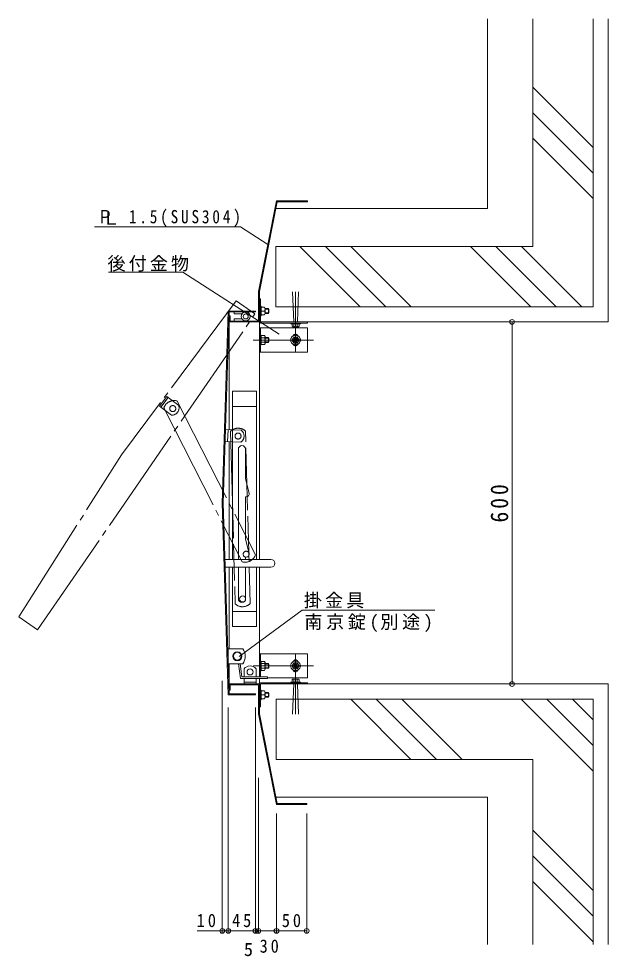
# Model space of a CAD drawing. Units: millimetres at full size, sheet at 1:10. Extents: x -1490 to 905, y -1348 to 1101.
# Drawn here: x -72 to 905, y -452 to 1101 of the extents above; entities that cross this region are included whole.
import ezdxf
from ezdxf.enums import TextEntityAlignment as Align

# ---------------------------------------------------------------- set-up
doc = ezdxf.new("R2010")
doc.units = ezdxf.units.MM
doc.header["$LTSCALE"] = 10
doc.header["$PDMODE"] = 32
doc.header["$PDSIZE"] = 8
doc.linetypes.add('LONG_CHAIN', pattern=[21, 18, -1, 1, -1])
doc.linetypes.add('LONG_DASHED1', pattern=[7, 6, -1])
doc.layers.add('C-0', color=7, linetype='Continuous', lineweight=18)
doc.layers.add('C-4', color=7, linetype='Continuous', lineweight=18)
doc.layers.add('C-5', color=7, linetype='Continuous')
doc.styles.add('ＭＳ ゴシック', font='')
doc.styles.get('ＭＳ ゴシック').set_extended_font_data('MS Gothic')

msp = doc.modelspace()

# ---------------------------------------------------------------- linework, layer by layer
at = {"layer": 'C-0'}
for p, q in [((705.33, 1101.48), (705.33, 786.76)), ((780.33, 1101.48), (780.33, 724.06)), ((880.33, 1101.48), (880.33, 624.06)), ((905.33, 1101.48), (905.33, 599.06)), ((780.33, 988.19), (880.33, 888.19)), ((780.33, 945.77), (880.33, 845.77)), ((780.33, 903.34), (880.33, 803.34)), ((355.33, 799.46), (325.33, 649.46)), ((356.56, 797.96), (326.83, 649.31)), ((405.33, 799.46), (355.33, 799.46)), ((406.83, 797.96), (356.56, 797.96)), ((405.33, 799.46), (406.83, 799.46)), ((406.83, 799.46), (406.83, 797.96)), ((705.33, 786.76), (354.32, 786.76)), ((53.53, 756.65), (295.33, 756.65)), ((295.33, 756.65), (340.98, 727.31)), ((393.93, 724.06), (493.93, 624.06)), ((436.35, 724.06), (536.35, 624.06)), ((478.78, 724.06), (578.78, 624.06)), ((676.77, 724.06), (776.77, 624.06)), ((719.2, 724.06), (819.2, 624.06)), ((761.62, 724.06), (861.62, 624.06)), ((76.46, 681.64), (199.76, 681.64)), ((359.76, 578.8), (199.76, 681.64)), ((325.33, 649.46), (325.33, 600.56)), ((326.83, 649.31), (326.83, 599.06)), ((326.83, 637.06), (328.83, 637.06)), ((328.83, 637.06), (328.83, 599.06)), ((329.83, 625.06), (328.83, 625.06)), ((329.83, 609.06), (329.83, 625.06)), ((329.83, 623.56), (335.61, 623.56)), ((880.33, 624.06), (354.32, 624.06)), ((265.33, 298.66), (275.35, 617.08)), ((275.39, 617.06), (320.33, 617.06)), ((277.05, 609.06), (277.05, 420.5)), ((277.05, 609.06), (278.55, 609.06)), ((285.03, 612.26), (285.03, 615.56)), ((285.03, 612.26), (298.07, 612.26)), ((328.83, 609.06), (329.83, 609.06)), ((329.83, 617.06), (335.61, 617.06)), ((329.83, 610.56), (335.61, 610.56)), ((336.33, 613.06), (336.33, 621.06)), ((336.33, 621.06), (341.83, 621.06)), ((342.83, 620.06), (336.33, 620.06)), ((336.33, 614.06), (342.83, 614.06)), ((336.33, 613.06), (341.83, 613.06)), ((342.83, 620.06), (341.83, 621.06)), ((341.83, 613.06), (341.83, 621.06)), ((341.83, 613.06), (342.83, 614.06)), ((342.83, 614.06), (342.83, 620.06)), ((326.83, 599.06), (277.05, 599.06)), ((285.03, 600.67), (285.03, 603.97)), ((298.08, 603.97), (285.03, 603.97)), ((326.83, 205.56), (326.83, 599.06)), ((328.83, 599.06), (407.33, 599.06)), ((905.33, 599.06), (329.33, 599.06)), ((406.83, 589.06), (326.83, 589.06)), ((328.83, 549.06), (328.83, 589.06)), ((329.83, 577.06), (328.83, 577.06)), ((329.83, 561.06), (329.83, 577.06)), ((335.61, 576.57), (329.83, 576.57)), ((406.83, 549.06), (406.83, 589.06)), ((328.83, 561.06), (329.83, 561.06)), ((335.61, 572.82), (329.83, 572.82)), ((335.61, 565.31), (329.83, 565.31)), ((329.83, 561.56), (335.61, 561.56)), ((336.33, 563.43), (336.33, 574.69)), ((336.33, 573.06), (341.83, 573.06)), ((342.83, 572.06), (336.33, 572.06)), ((336.33, 566.06), (342.83, 566.06)), ((336.33, 565.06), (341.83, 565.06)), ((342.83, 572.06), (341.83, 573.06)), ((341.83, 565.06), (341.83, 573.06)), ((341.83, 565.06), (342.83, 566.06)), ((342.83, 566.06), (342.83, 572.06)), ((326.83, 549.06), (406.83, 549.06)), ((282.05, 484.06), (322.05, 484.06)), ((282.05, 205.56), (282.05, 484.06)), ((322.05, 484.06), (322.05, 205.56)), ((282.05, 459.06), (322.05, 459.06)), ((270.67, 420.74), (282.05, 420.32)), ((274.88, 420.58), (274.14, 400.6)), ((278.78, 417.61), (282.05, 300.76)), ((282.05, 400.3), (270.05, 400.75)), ((277.05, 400.49), (277.05, 205.56)), ((292.05, 205.56), (292.05, 388.06)), ((304.05, 388.06), (304.05, 339.06)), ((304.05, 339.06), (309.91, 315.26)), ((306.82, 309.39), (306.24, 330.17)), ((275.32, -18.94), (265.33, 298.66)), ((304.05, 309.06), (304.05, 239.06)), ((305.05, 309.06), (304.05, 309.06)), ((304.05, 239.06), (309.91, 215.26)), ((346.05, 205.56), (269.76, 205.56)), ((305.05, 209.06), (304.05, 209.06)), ((304.05, 209.06), (304.05, 205.56)), ((309.55, 211.88), (309.39, 217.34)), ((270.18, 192.56), (346.05, 192.56)), ((277.05, 192.56), (277.05, 57.56)), ((282.05, 94.06), (282.05, 192.56)), ((292.05, 140.06), (292.05, 192.56)), ((304.05, 192.56), (304.05, 140.06)), ((322.05, 192.56), (322.05, 94.06)), ((326.83, 11.06), (326.83, 192.56)), ((282.05, 119.06), (322.05, 119.06)), ((293.52, 44.38), (397.76, 121.3)), ((397.76, 121.3), (617.58, 121.3)), ((322.05, 94.06), (282.05, 94.06)), ((299.4, 57.56), (274.47, 57.56)), ((275.4, 32.56), (275.4, 57.56)), ((326.83, 49.06), (406.83, 49.06)), ((328.83, 49.06), (328.83, 11.06)), ((406.83, 49.06), (406.83, 9.06)), ((275.4, 32.56), (299.4, 32.56)), ((277.05, 32.56), (277.05, -10.94)), ((295.4, 8.06), (292.09, 32.56)), ((295.11, 32.56), (298.02, 11.06)), ((328.83, 37.06), (329.83, 37.06)), ((329.83, 37.06), (329.83, 21.06)), ((329.83, 36.57), (335.61, 36.57)), ((335.61, 32.82), (329.83, 32.82)), ((336.33, 34.69), (336.33, 23.43)), ((336.33, 33.06), (341.83, 33.06)), ((336.33, 32.06), (342.83, 32.06)), ((341.83, 33.06), (342.83, 32.06)), ((341.83, 33.06), (341.83, 25.06)), ((342.83, 32.06), (342.83, 26.06)), ((301.4, 11.06), (301.4, 24.06)), ((321.4, 24.06), (321.4, 11.06)), ((329.83, 21.06), (328.83, 21.06)), ((335.61, 25.31), (329.83, 25.31)), ((335.61, 21.56), (329.83, 21.56)), ((342.83, 26.06), (336.33, 26.06)), ((336.33, 25.06), (341.83, 25.06)), ((342.83, 26.06), (341.83, 25.06)), ((298.02, 11.06), (340.4, 11.06)), ((301.4, -0.94), (301.4, 8.06)), ((301.4, 2.06), (321.4, 2.06)), ((321.4, 8.06), (321.4, -0.94)), ((326.83, -0.94), (326.83, 8.06)), ((406.83, 9.06), (339.9, 9.06)), ((326.83, -0.94), (277.05, -0.94)), ((277.05, -10.94), (278.55, -10.94)), ((326.83, -50.39), (326.83, -0.94)), ((328.83, -38.94), (328.83, -0.94)), ((328.83, -0.94), (406.83, -0.94)), ((328.83, -10.94), (329.83, -10.94)), ((905.33, -0.94), (329.33, -0.94)), ((329.83, -10.94), (329.83, -26.94)), ((329.83, -12.44), (335.61, -12.44)), ((336.33, -14.94), (336.33, -22.94)), ((336.33, -14.94), (341.83, -14.94)), ((341.83, -14.94), (342.83, -15.94)), ((341.83, -14.94), (341.83, -22.94)), ((905.33, -432.66), (905.33, -0.94)), ((275.32, -18.94), (320.33, -18.94)), ((329.83, -26.94), (328.83, -26.94)), ((329.83, -18.94), (335.61, -18.94)), ((329.83, -25.44), (335.61, -25.44)), ((336.33, -15.94), (342.83, -15.94)), ((342.83, -21.94), (336.33, -21.94)), ((336.33, -22.94), (341.83, -22.94)), ((342.83, -21.94), (341.83, -22.94)), ((342.83, -15.94), (342.83, -21.94)), ((880.33, -25.94), (354.48, -25.94)), ((354.48, -125.94), (354.48, -25.94)), ((478.24, -25.94), (578.24, -125.94)), ((520.67, -25.94), (620.67, -125.94)), ((563.09, -25.94), (663.09, -125.94)), ((761.08, -25.94), (880.33, -145.19)), ((803.51, -25.94), (880.33, -102.76)), ((845.94, -25.94), (880.33, -60.33)), ((880.33, -432.66), (880.33, -25.94)), ((326.83, -38.94), (328.83, -38.94)), ((355.33, -200.54), (325.33, -50.54)), ((356.56, -199.04), (326.83, -50.39)), ((780.33, -125.94), (354.48, -125.94)), ((780.33, -432.66), (780.33, -125.94)), ((705.33, -188.64), (354.48, -188.64)), ((405.33, -200.54), (355.33, -200.54)), ((405.33, -199.04), (356.56, -199.04)), ((405.33, -200.54), (405.33, -199.04)), ((705.33, -432.66), (705.33, -188.64)), ((780.33, -243.18), (880.33, -343.18)), ((780.33, -285.6), (880.33, -385.6)), ((780.33, -328.03), (880.33, -428.03))]:
    msp.add_line(p, q, dxfattribs=at)
at = {"layer": 'C-0', "linetype": 'LONG_DASHED1'}
for p, q in [((381.83, 649.06), (383.83, 599.06)), ((389.83, 599.06), (391.83, 649.06)), ((381.06, 591.56), (381.06, 596.06)), ((391.17, 591.06), (382.5, 591.06)), ((383.95, 596.06), (383.95, 591.56)), ((389.72, 596.06), (389.72, 591.56)), ((392.61, 596.06), (392.61, 591.56)), ((383.95, 574.06), (381.06, 569.06)), ((381.06, 569.06), (383.95, 564.06)), ((389.72, 574.06), (383.95, 574.06)), ((383.95, 564.06), (389.72, 564.06)), ((392.61, 569.06), (389.72, 574.06)), ((389.72, 564.06), (392.61, 569.06)), ((282.05, 420.32), (296.87, 419.77)), ((306.24, 330.17), (303.77, 418.31)), ((296.13, 399.78), (282.05, 400.3)), ((282.05, 300.76), (286.78, 131.72)), ((309.39, 217.34), (306.82, 309.39)), ((311.77, 132.42), (309.55, 211.88)), ((381.06, 29.06), (383.95, 34.06)), ((383.95, 34.06), (389.72, 34.06)), ((389.72, 34.06), (392.61, 29.06)), ((383.95, 24.06), (381.06, 29.06)), ((389.72, 24.06), (383.95, 24.06)), ((392.61, 29.06), (389.72, 24.06)), ((381.06, 6.56), (381.06, 2.06)), ((391.17, 7.06), (382.5, 7.06)), ((383.95, 2.06), (383.95, 6.56)), ((389.72, 2.06), (389.72, 6.56)), ((392.61, 2.06), (392.61, 6.56)), ((381.83, -50.94), (383.83, -0.94)), ((389.83, -0.94), (391.83, -50.94))]:
    msp.add_line(p, q, dxfattribs=at)
at = {"layer": 'C-0', "linetype": 'LONG_CHAIN'}
for p, q in [((386.83, 549.06), (386.83, 649.06)), ((288.41, 634.02), (98.38, 378.77)), ((288.41, 634.02), (319.59, 612.57)), ((-40.91, 88.61), (319.59, 612.57)), ((416.83, 569.06), (316.83, 569.06)), ((161.26, 459.38), (173.2, 475.42)), ((175.61, 473.63), (163.66, 457.59)), ((173.2, 475.42), (193.25, 460.49)), ((190.79, 467.84), (320.4, 212.89)), ((181.31, 444.45), (161.26, 459.38)), ((168.51, 456.52), (298.11, 201.57)), ((-72.1, 110.07), (98.38, 378.77)), ((-72.1, 110.07), (-40.91, 88.61)), ((386.83, 49.06), (386.83, -50.94)), ((416.83, 29.06), (316.83, 29.06))]:
    msp.add_line(p, q, dxfattribs=at)
at = {"layer": 'C-0'}
for points in [[(357.68, 799.46), (355.33, 799.46), (402.73, 799.46)], [(780.33, 724.06), (354.32, 724.06), (354.32, 624.06)], [(266.83, 298.62), (276.8, 615.56), (320.33, 615.56), (320.33, 617.06)], [(278.55, 609.06), (278.55, 600.56), (325.33, 600.56)], [(328.83, 597.06), (406.83, 597.06), (406.83, 599.06)], [(266.83, 298.71), (276.77, -17.44), (320.33, -17.44), (320.33, -18.94)], [(295.4, 8.06), (340.4, 8.06), (340.4, 11.06)], [(328.83, 1.06), (406.83, 1.06), (406.83, -0.94)], [(325.33, -50.94), (325.33, -2.44), (278.55, -2.44), (278.55, -10.94)], [(357.68, -200.54), (355.33, -200.54), (402.73, -200.54)]]:
    msp.add_lwpolyline(points, dxfattribs=at)
at = {"layer": 'C-0', "linetype": 'LONG_DASHED1'}
for points in [[(378.83, 597.06), (378.83, 596.06), (394.83, 596.06), (394.83, 597.06)], [(378.83, 1.06), (378.83, 2.06), (394.83, 2.06), (394.83, 1.06)]]:
    msp.add_lwpolyline(points, dxfattribs=at)
at = {"layer": 'C-0'}
for centre, radius in [((304.25, 608.12), 7.44), ((304.25, 608.12), 4.14), ((299.05, 140.06), 5), ((290.4, 45.06), 7.5), ((290.4, 45.06), 6.5), ((311.4, 19.06), 5)]:
    msp.add_circle(centre, radius, dxfattribs=at)
at = {"layer": 'C-0', "linetype": 'LONG_DASHED1'}
for centre, radius in [((386.83, 569.06), 8), ((386.83, 569.06), 5), ((386.83, 569.06), 3), ((386.83, 569.06), 2), ((291.5, 409.96), 5), ((386.83, 29.06), 8), ((386.83, 29.06), 5), ((386.83, 29.06), 3), ((386.83, 29.06), 2)]:
    msp.add_circle(centre, radius, dxfattribs=at)
at = {"layer": 'C-0', "linetype": 'LONG_CHAIN'}
msp.add_circle((183.27, 455.46), 5, dxfattribs=at)
at = {"layer": 'C-0'}
for centre, radius, start, end in [((328.73, 620.31), 7.61, 334.71466, 25.28534), ((328.69, 613.81), 7.65, 334.85261, 25.14739), ((328.83, 599.06), 2, 180, 270), ((333.54, 574.69), 2.79, 317.75447, 42.24552), ((386.83, 575.06), 4, 14.47751, 165.52249), ((326.26, 569.06), 10.08, 338.13454, 21.86546), ((333.54, 563.43), 2.79, 317.75448, 42.24553), ((386.83, 563.06), 4, 194.47751, 345.52249), ((291.64, 404.84), 18.12, 121.95857, 135.2051), ((298.05, 388.06), 6, 0, 180), ((305.05, 314.06), 5, 270, 13.81822), ((305.05, 214.06), 5, 270.00002, 13.81822), ((346.05, 199.06), 6.5, 270, 90), ((298.05, 140.06), 6, 180, 0), ((281.87, 45.06), 21.53, 324.51066, 35.48934), ((333.54, 34.69), 2.79, 317.75447, 42.24552), ((326.26, 29.06), 10.08, 338.13454, 21.86546), ((386.83, 35.06), 4, 14.47751, 165.52249), ((311.4, 16.56), 12.5, 36.8699, 143.1301), ((333.54, 23.43), 2.79, 317.75448, 42.24553), ((386.83, 23.06), 4, 194.47751, 345.52249), ((328.83, -0.94), 2, 90, 180), ((328.69, -15.69), 7.65, 334.85261, 25.14739), ((328.73, -22.19), 7.61, 334.71466, 25.28534)]:
    msp.add_arc(centre, radius, start, end, dxfattribs=at)
at = {"layer": 'C-0', "linetype": 'LONG_DASHED1'}
for centre, radius, start, end in [((382.5, 593.4), 2.33, 231.78674, 308.21324), ((386.83, 599.65), 8.58, 250.34714, 289.65285), ((391.16, 593.4), 2.33, 231.78675, 308.21326), ((291.64, 404.84), 18.12, 47.99946, 121.95857), ((289, 410.05), 12.5, 304.7399, 51.0001), ((305.05, 214.06), 5, 13.81822, 270.00002), ((298.91, 145.19), 18.12, 227.99946, 315.2051), ((382.5, 4.73), 2.33, 51.78676, 128.21326), ((386.83, -1.52), 8.58, 70.34715, 109.65286), ((391.16, 4.73), 2.33, 51.78674, 128.21325)]:
    msp.add_arc(centre, radius, start, end, dxfattribs=at)
at = {"layer": 'C-0', "linetype": 'LONG_CHAIN'}
for centre, radius, start, end in [((185.66, 450.66), 18.12, 73.94417, 161.14981), ((181.26, 456.95), 12.5, 270.1999, 16.4601), ((303.31, 218.93), 18.12, 253.34417, 340.54981)]:
    msp.add_arc(centre, radius, start, end, dxfattribs=at)
at = {"layer": 'C-4'}
for p, q in [((745.83, -0.94), (745.83, 599.06)), ((265.33, -413.12), (265.33, 4.4)), ((275.33, -413.12), (275.33, -40.1)), ((320.33, -413.12), (320.33, -40.1)), ((325.33, -413.12), (325.33, -156.69)), ((355.33, -413.12), (355.33, -215.43)), ((405.33, -413.12), (405.33, -215.43)), ((223.88, -410.12), (275.33, -410.12)), ((275.33, -410.12), (320.33, -410.12)), ((320.33, -410.12), (325.33, -410.12)), ((325.33, -410.12), (355.33, -410.12)), ((355.33, -410.12), (405.33, -410.12))]:
    msp.add_line(p, q, dxfattribs=at)
for p in [(745.83, 599.06), (745.83, -0.94), (265.33, -410.12), (275.33, -410.12), (320.33, -410.12), (325.33, -410.12), (355.33, -410.12), (405.33, -410.12)]:
    msp.add_point(p, dxfattribs=at)

# ---------------------------------------------------------------- texts
at = {"layer": 'C-0', "char_height": 21.99, "attachment_point": 7, "style": 'ＭＳ ゴシック'}
for s, insert in [('\\T1.36;\\W0.85;Ｐ\\~1.5(SUS304)', (58.53, 756.65)), ('\\T1.17;後付金物', (75.04, 682.5)), ('\\T1.17;掛金具', (400.58, 124.33)), ('\\T1.2;南京錠(別途)', (401.56, 85.11))]:
    msp.add_mtext(s, dxfattribs=dict(at, insert=insert))
at = {"layer": 'C-4', "style": 'ＭＳ ゴシック'}
msp.add_text('5', height=21.99, dxfattribs=at).set_placement((301.26, -458.38), align=Align.BOTTOM_LEFT)
at = {"layer": 'C-4', "color": 2, "insert": (739.83, 266.56), "char_height": 29.33, "attachment_point": 7, "rotation": 90, "style": 'ＭＳ ゴシック'}
msp.add_mtext('\\T1.27;\\W0.9;600', dxfattribs=at)
at = {"layer": 'C-4', "char_height": 21.99, "attachment_point": 7, "style": 'ＭＳ ゴシック'}
for s, insert in [('\\T1.36;\\W0.9;10', (223.07, -404.12)), ('\\T1.36;\\W0.9;45', (281.58, -404.12)), ('\\T1.36;\\W0.9;50', (364.08, -404.12)), ('\\T1.36;\\W0.9;30', (327.32, -446.59))]:
    msp.add_mtext(s, dxfattribs=dict(at, insert=insert))
at = {"layer": 'C-5', "style": 'ＭＳ ゴシック'}
msp.add_text('Ｌ', height=21.99, dxfattribs=at).set_placement((65.8, 753.56), align=Align.BOTTOM_LEFT)

doc.saveas('drawing.dxf')
